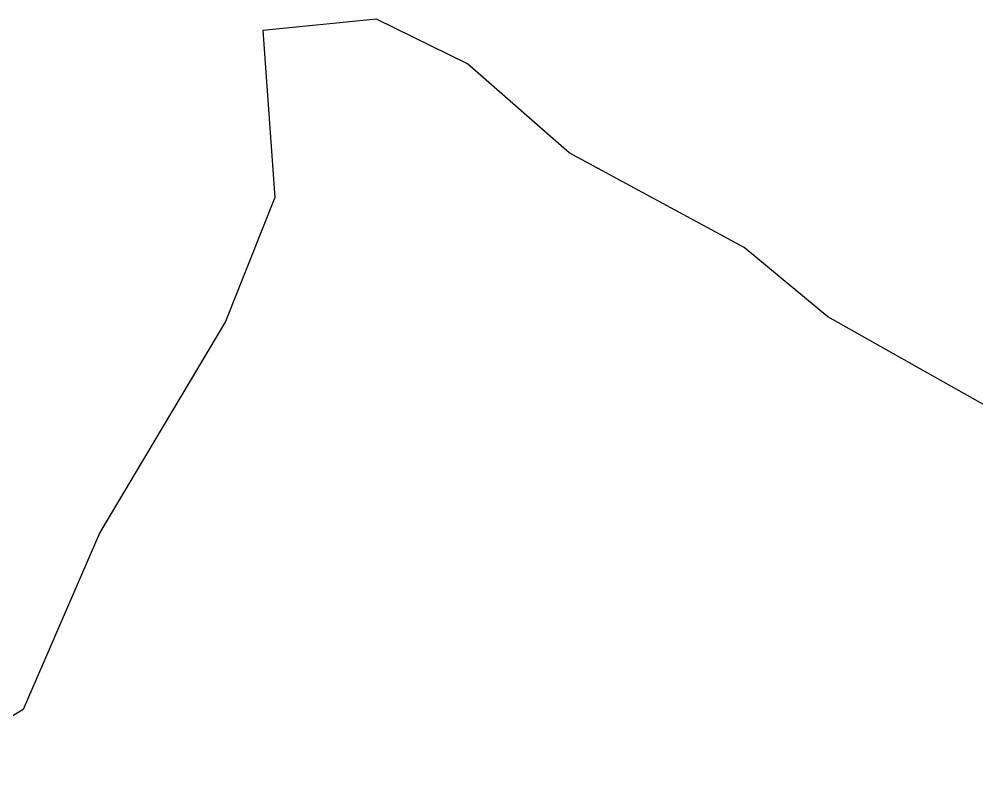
# Model space of a CAD drawing. Header units: metres. Extents: x 305319 to 309379, y 1922910 to 1926166.
# Drawn here: x 307896.2 to 308368.4, y 1922938.9 to 1923312.8 of the extents above; entities that cross this region are included whole.
import ezdxf

# ---------------------------------------------------------------- set-up
doc = ezdxf.new("R2010")
doc.units = ezdxf.units.M

msp = doc.modelspace()

# ---------------------------------------------------------------- linework, layer by layer
at = {"color": 3}
for p, q in [((308072.49, 1923312.83), (308016.45, 1923307.2)), ((308117.29, 1923290.74), (308072.49, 1923312.83)), ((308016.45, 1923307.2), (308022.26, 1923224.92)), ((308167.45, 1923246.91), (308117.29, 1923290.74)), ((308253.67, 1923200.31), (308167.45, 1923246.91)), ((308022.26, 1923224.92), (307998.04, 1923163.76)), ((308295, 1923166.19), (308253.67, 1923200.31)), ((308411.59, 1923100.25), (308295, 1923166.19)), ((307998.04, 1923163.76), (307935.93, 1923059.83)), ((307935.93, 1923059.83), (307898.28, 1922972.66)), ((307898.28, 1922972.66), (307842.3, 1922938.91))]:
    msp.add_line(p, q, dxfattribs=at)

doc.saveas('drawing.dxf')
